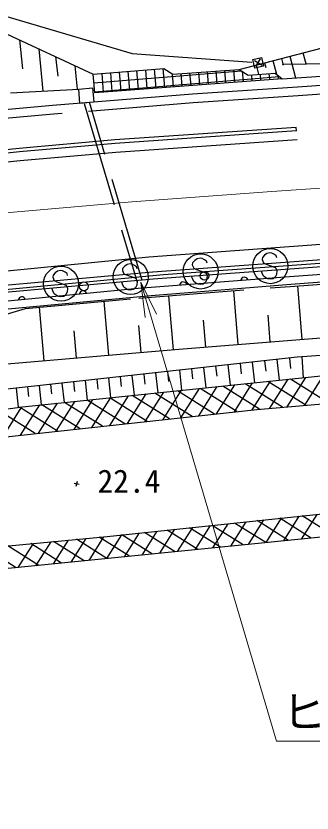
# Model space of a CAD drawing. Units: millimetres at full size, sheet at 1:1000; details may follow other scales. Extents: x 40000 to 680000, y 20000 to 380000.
# Drawn here: x 495635 to 512523, y 244852 to 290289 of the extents above; entities that cross this region are included whole.
import ezdxf
from ezdxf.enums import TextEntityAlignment as Align

# ---------------------------------------------------------------- set-up
doc = ezdxf.new("R2010")
doc.units = ezdxf.units.MM
doc.header["$LTSCALE"] = 1000
doc.linetypes.add('CHAIN', pattern=[18.5, 12, -1.5, 3.5, -1.5])
doc.linetypes.add('DASHED', pattern=[7.5, 6, -1.5])
for name, color, linetype, lineweight in [('M-BGD', 7, 'Continuous', 25), ('M-BMK', 2, 'CHAIN', 13), ('M-BMK-ROW', 30, 'Continuous', 25), ('M-STR-HTXT', 7, 'Continuous', 13), ('M-STR-STRC', 7, 'Continuous', 25)]:
    doc.layers.add(name, color=color, linetype=linetype, lineweight=lineweight)
doc.styles.add('ＭＳ ゴシック', font='')
doc.styles.get('ＭＳ ゴシック').set_extended_font_data('MS Gothic')

# ---------------------------------------------------------------- blocks, each defined once
blk = doc.blocks.new('plus')
at = {"color": 0, "linetype": 'Continuous', "lineweight": -2}
for p, q in [((-1.25, 0), (1.25, 0)), ((0, -1.25), (0, 1.25))]:
    blk.add_line(p, q, dxfattribs=at)
blk = doc.blocks.new('open_arrow')
at = {"color": 0, "linetype": 'Continuous', "lineweight": -2}
blk.add_lwpolyline([(7.5, 1.25), (0, 0), (7.5, -1.25)], dxfattribs=at)

msp = doc.modelspace()

# ---------------------------------------------------------------- hatches: boundary and pattern name
at = {"layer": 'M-BGD'}
h = msp.add_hatch(dxfattribs=at)
h.set_pattern_fill('USER', color=256, style=0, pattern_type=2)
h.set_pattern_definition([(4.753, (500046, 286966), (-41.43, 498.28), []), (274.753, (500046, 286966), (498.28, 41.43), [])])
h.paths.add_polyline_path([(500046, 286966), (504067, 287295), (504587, 286969), (508359, 287242), (508888, 286920), (510417, 287031), (510817, 286712), (500125, 285908)])

# ---------------------------------------------------------------- linework, layer by layer
for p, q in [((494892, 289370), (500046, 286966)), ((495836, 288930), (496018, 287279)), ((497187, 286004), (496955, 288408)), ((539664, 288172), (511700, 286233)), ((512003, 288187), (512163, 287570)), ((497898, 287968), (498020, 286861)), ((509811, 287619), (509880, 287353)), ((510295, 287744), (510496, 286968)), ((510779, 287870), (510880, 287482)), ((511263, 287995), (511583, 286762)), ((499145, 286115), (499017, 287446)), ((500046, 286966), (504067, 287295)), ((504067, 287295), (504587, 286969)), ((504587, 286969), (508359, 287242)), ((508359, 287242), (508888, 286920)), ((509327, 287493), (509465, 286962)), ((500125, 285908), (500046, 286966)), ((510817, 286712), (500125, 285908)), ((508888, 286920), (510417, 287031)), ((510417, 287031), (510817, 286712)), ((495331, 285899), (499214, 286118)), ((505708, 285833), (497726, 285179)), ((499214, 286118), (500007, 286185)), ((499282, 285305), (499214, 286118)), ((500007, 286185), (500076, 285371)), ((511700, 286233), (505708, 285833)), ((500076, 285371), (499282, 285305)), ((497726, 285179), (491749, 284648)), ((511632, 283732), (501288, 283024)), ((511632, 283732), (511619, 283932)), ((501288, 283024), (495836, 282535)), ((495836, 282535), (490396, 281988)), ((503436, 275700), (534425, 277970)), ((503465, 275302), (534454, 277571)), ((511228, 275444), (523142, 276264)), ((494510, 274904), (503430, 275700)), ((502602, 274776), (511228, 275444)), ((494552, 274506), (503465, 275302)), ((511964, 271855), (511720, 274907)), ((492818, 273821), (502609, 274777)), ((508302, 271562), (508056, 274628)), ((500931, 270950), (500668, 274026)), ((504622, 271266), (504359, 274341)), ((497241, 270635), (496980, 273686)), ((510133, 271708), (510011, 273234)), ((502776, 271108), (502645, 272646)), ((506462, 271414), (506339, 272948)), ((499086, 270793), (498954, 272331)), ((511941, 270856), (512024, 269670)), ((507718, 270401), (507846, 269238)), ((508416, 270478), (508480, 269897)), ((509113, 270555), (509243, 269383)), ((509817, 270633), (509882, 270047)), ((510521, 270711), (510651, 269528)), ((511230, 270789), (511295, 270198)), ((503598, 269947), (503723, 268812)), ((504279, 270022), (504342, 269454)), ((504960, 270097), (505086, 268953)), ((505647, 270173), (505710, 269601)), ((506333, 270249), (506461, 269095)), ((507025, 270325), (507089, 269748)), ((499579, 269503), (499701, 268396)), ((500243, 269577), (500304, 269023)), ((500907, 269650), (501031, 268533)), ((501577, 269724), (501639, 269166)), ((502247, 269798), (502372, 268672)), ((502923, 269872), (502985, 269309)), ((509108, 267832), (510145, 269476)), ((512160, 268100), (510002, 269461)), ((510112, 267924), (511157, 269581)), ((511112, 268010), (512169, 269685)), ((513480, 268213), (511290, 269594)), ((512112, 268096), (513181, 269790)), ((495647, 269069), (495767, 267981)), ((496300, 269142), (496360, 268597)), ((496953, 269214), (497073, 268124)), ((497607, 269286), (497667, 268741)), ((498260, 269358), (498382, 268259)), ((498919, 269431), (498980, 268881)), ((505045, 267388), (506098, 269057)), ((506061, 267499), (507110, 269162)), ((508237, 267737), (506137, 269061)), ((507076, 267610), (508122, 269267)), ((509520, 267873), (507426, 269195)), ((508092, 267721), (509133, 269371)), ((510840, 267986), (508714, 269328)), ((499966, 266834), (501038, 268534)), ((500981, 266945), (502050, 268639)), ((501997, 267056), (503062, 268743)), ((504402, 267318), (502273, 268662)), ((503013, 267167), (504074, 268848)), ((505681, 267458), (503561, 268795)), ((504029, 267277), (505086, 268953)), ((506959, 267597), (504849, 268928)), ((495902, 266390), (496990, 268116)), ((496918, 266501), (498002, 268220)), ((499290, 266760), (497120, 268129)), ((497934, 266612), (499014, 268325)), ((500568, 266900), (498408, 268262)), ((498950, 266723), (500026, 268429)), ((501846, 267039), (499696, 268395)), ((503124, 267179), (500985, 268529)), ((496733, 266481), (494607, 267823)), ((494886, 266280), (495978, 268010)), ((498011, 266621), (495840, 267991)), ((510910, 260370), (511794, 261772)), ((511920, 260472), (512807, 261878)), ((513762, 260657), (511966, 261790)), ((506871, 259965), (507743, 261347)), ((507881, 260066), (508756, 261453)), ((509881, 260267), (508109, 261385)), ((508891, 260168), (509769, 261559)), ((511175, 260397), (509394, 261520)), ((509900, 260269), (510782, 261666)), ((512468, 260527), (510680, 261655)), ((501821, 259458), (502679, 260816)), ((502831, 259559), (503691, 260923)), ((504708, 259747), (502966, 260846)), ((503841, 259660), (504704, 261029)), ((506001, 259877), (504251, 260981)), ((504851, 259762), (505717, 261135)), ((507295, 260007), (505537, 261116)), ((505861, 259863), (506730, 261241)), ((508588, 260137), (506823, 261251)), ((497782, 259052), (498641, 260414)), ((498792, 259153), (499647, 260509)), ((500827, 259358), (499087, 260456)), ((499802, 259255), (500653, 260604)), ((502121, 259488), (500391, 260579)), ((500811, 259356), (501666, 260710)), ((503414, 259618), (501680, 260712)), ((495654, 258838), (493871, 259963)), ((496947, 258968), (495175, 260086)), ((495762, 258849), (496629, 260223)), ((498241, 259098), (496479, 260209)), ((496772, 258950), (497635, 260319)), ((499534, 259228), (497783, 260333))]:
    msp.add_line(p, q, dxfattribs=at)
at = {"layer": 'M-BGD', "linetype": 'DASHED'}
for p, q in [((510817, 286712), (526003, 287705)), ((539699, 287673), (511734, 285735)), ((502831, 275208), (499822, 285381)), ((511734, 285735), (505745, 285334)), ((505745, 285334), (497770, 284681)), ((499535, 285296), (502544, 275123)), ((497770, 284681), (491801, 284151)), ((511267, 274876), (519642, 275452)), ((502653, 274209), (511267, 274876)), ((496189, 273613), (502653, 274209)), ((485662, 270502), (496189, 273613))]:
    msp.add_line(p, q, dxfattribs=at)
at = {"layer": 'M-BGD'}
for points in [[(508359, 287242), (513546, 288587), (518227, 289388), (524892, 289777)], [(511619, 283932), (501272, 283223), (495817, 282734), (490374, 282187), (484368, 281471), (476531, 280247), (473557, 279726), (468763, 278649), (463478, 277220), (460594, 276295), (457753, 275280), (453181, 273468), (448199, 271201), (443335, 268685), (438614, 265938), (434031, 262900), (429665, 259639), (428543, 259149), (427349, 259269), (423979, 260755)], [(564918, 275493), (563638, 275559), (557122, 275314), (543587, 274320), (529688, 272571), (524733, 271760), (511664, 270837), (495312, 269033), (484644, 267411), (480673, 267754)], [(454644, 263831), (456200, 264574), (481519, 270339), (484864, 269579), (504926, 271292), (526843, 273045), (537470, 274592)], [(452490, 259631), (455934, 261450), (462478, 263888), (468949, 265156), (483503, 266788), (485207, 266540), (496010, 268014), (513763, 269850), (530397, 271376), (556106, 272929)], [(458488, 259766), (463810, 261871), (468968, 263095), (483536, 265041), (509367, 267860), (542720, 270721), (561410, 271879)], [(472295, 256026), (479529, 258606), (500642, 260603), (519263, 262554), (550155, 264916), (562859, 265469), (565227, 265487)], [(565266, 264239), (565114, 264238), (552288, 263922), (518738, 261156), (484158, 257684)]]:
    msp.add_lwpolyline(points, dxfattribs=at)
for centre, start, end in [((508664, 275187), 20.6876, 168.1671), ((505174, 274917), 20.6876, 168.1671), ((499457, 274411), 21.8349, 169.3145), ((495974, 274071), 21.8349, 169.3145)]:
    msp.add_arc(centre, 208, start, end, dxfattribs=at)
at = {"layer": 'M-BMK'}
for p, q in [((510227, 280283), (537893, 282234)), ((502249, 279697), (510227, 280283)), ((494279, 278996), (502249, 279697))]:
    msp.add_line(p, q, dxfattribs=at)
at = {"layer": 'M-BMK-ROW'}
for p, q in [((494986, 290289), (502265, 288155)), ((502265, 288155), (509079, 287646)), ((509236, 287756), (509669, 287482)), ((509316, 287402), (509589, 287836)), ((510818, 287549), (522407, 287683)), ((511320, 275009), (523266, 275816)), ((503354, 274351), (511320, 275009)), ((493436, 273422), (503354, 274351))]:
    msp.add_line(p, q, dxfattribs=at)
msp.add_lwpolyline([(509264, 287320), (509154, 287808), (509641, 287918), (509752, 287430)], close=True, dxfattribs=at)
at = {"layer": 'M-STR-HTXT'}
msp.add_lwpolyline([(502756, 275117), (510490, 248949), (541740, 248949)], dxfattribs=at)
at = {"layer": 'M-STR-STRC'}
for p, q in [((509948, 276746), (509817, 276653)), ((510114, 276779), (509948, 276746)), ((510229, 276763), (510114, 276779)), ((510374, 276690), (510229, 276763)), ((505837, 276349), (505708, 276210)), ((505968, 276442), (505837, 276349)), ((506134, 276475), (505968, 276442)), ((506250, 276459), (506134, 276475)), ((506394, 276386), (506250, 276459)), ((506504, 276312), (506394, 276386)), ((506538, 276200), (506504, 276312)), ((509688, 276514), (509672, 276401)), ((509672, 276401), (509758, 276218)), ((509817, 276653), (509688, 276514)), ((510484, 276616), (510374, 276690)), ((510518, 276504), (510484, 276616)), ((501719, 275893), (501703, 275779)), ((501847, 276031), (501719, 275893)), ((501978, 276124), (501847, 276031)), ((502144, 276158), (501978, 276124)), ((502260, 276141), (502144, 276158)), ((502405, 276069), (502260, 276141)), ((502514, 275994), (502405, 276069)), ((502549, 275883), (502514, 275994)), ((505708, 276210), (505692, 276096)), ((505692, 276096), (505778, 275914)), ((505778, 275914), (505929, 275841)), ((505929, 275841), (506461, 275652)), ((509758, 276218), (509909, 276145)), ((509909, 276145), (510441, 275957)), ((510441, 275957), (510521, 275784)), ((497752, 275509), (497736, 275395)), ((497736, 275395), (497822, 275213)), ((497881, 275647), (497752, 275509)), ((498012, 275740), (497881, 275647)), ((498178, 275774), (498012, 275740)), ((498294, 275757), (498178, 275774)), ((498438, 275685), (498294, 275757)), ((498548, 275610), (498438, 275685)), ((498582, 275499), (498548, 275610)), ((501703, 275779), (501789, 275597)), ((501789, 275597), (501939, 275523)), ((501939, 275523), (502472, 275335)), ((505695, 275322), (505656, 275432)), ((506461, 275652), (506541, 275480)), ((506541, 275480), (506512, 275252)), ((509674, 275626), (509635, 275736)), ((509759, 275448), (509674, 275626)), ((509862, 275375), (509759, 275448)), ((510008, 275300), (509862, 275375)), ((510421, 275407), (510296, 275311)), ((510491, 275556), (510421, 275407)), ((510521, 275784), (510491, 275556)), ((497822, 275213), (497973, 275139)), ((497973, 275139), (498505, 274951)), ((498505, 274951), (498585, 274778)), ((501705, 275004), (501666, 275114)), ((501789, 274827), (501705, 275004)), ((502522, 274935), (502451, 274786)), ((502472, 275335), (502552, 275162)), ((502552, 275162), (502522, 274935)), ((505779, 275144), (505695, 275322)), ((505882, 275070), (505779, 275144)), ((506028, 274995), (505882, 275070)), ((506148, 274979), (506028, 274995)), ((506316, 275007), (506148, 274979)), ((506441, 275103), (506316, 275007)), ((506512, 275252), (506441, 275103)), ((510128, 275283), (510008, 275300)), ((510296, 275311), (510128, 275283)), ((497739, 274620), (497700, 274730)), ((497823, 274443), (497739, 274620)), ((497926, 274369), (497823, 274443)), ((498556, 274551), (498485, 274402)), ((498585, 274778), (498556, 274551)), ((501893, 274753), (501789, 274827)), ((502039, 274678), (501893, 274753)), ((502159, 274661), (502039, 274678)), ((502327, 274690), (502159, 274661)), ((502451, 274786), (502327, 274690)), ((498072, 274294), (497926, 274369)), ((498192, 274277), (498072, 274294)), ((498360, 274306), (498192, 274277)), ((498485, 274402), (498360, 274306))]:
    msp.add_line(p, q, dxfattribs=at)
for points in [[(423769, 260341), (427225, 258726), (428693, 258481), (430055, 259063), (434542, 262405), (438981, 265347), (443670, 268075), (448503, 270576), (453453, 272828), (457998, 274629), (460824, 275639), (463675, 276554), (468930, 277974), (473694, 279044), (476648, 279562), (484462, 280782), (490450, 281496), (495885, 282042), (501327, 282530), (511666, 283238)], [(533932, 278800), (503220, 276544), (491843, 275418), (484501, 274434), (482117, 274071), (476668, 273127), (472673, 272257), (468797, 271247), (464910, 270103), (461103, 268781), (457287, 267341), (451707, 264860), (448088, 263060), (444513, 261081), (441107, 259010), (437762, 256738), (434463, 254250), (431411, 251733), (429594, 250199), (423950, 244852)], [(492610, 274471), (504045, 275558), (533946, 277711)]]:
    msp.add_lwpolyline(points, dxfattribs=at)
for centre, radius in [((506166, 275724), 1000), ((510146, 276028), 1000), ((502176, 275406), 1000), ((498210, 275022), 1000), ((506392, 275478), 249), ((499514, 274877), 249)]:
    msp.add_circle(centre, radius, dxfattribs=at)

# ---------------------------------------------------------------- block references
at = {"layer": 'M-BGD', "xscale": 120, "yscale": 120, "rotation": 345.6}
msp.add_blockref('plus', (499103, 263628), dxfattribs=at)
at = {"layer": 'M-STR-HTXT', "xscale": 267, "yscale": 267, "rotation": 286.5}
msp.add_blockref('open_arrow', (502756, 275117), dxfattribs=at)

# ---------------------------------------------------------------- texts
at = {"layer": 'M-BGD', "style": 'ＭＳ ゴシック'}
msp.add_text('22.4', height=1320, dxfattribs=at).set_placement((500284, 262718), align=Align.BOTTOM_LEFT)
at = {"layer": 'M-STR-HTXT', "style": 'ＭＳ ゴシック'}
msp.add_text('ヒューム管 L=10.6m φ=300', height=1833, dxfattribs=at).set_placement((526115, 249149), align=Align.BOTTOM_CENTER)

doc.saveas('drawing.dxf')
